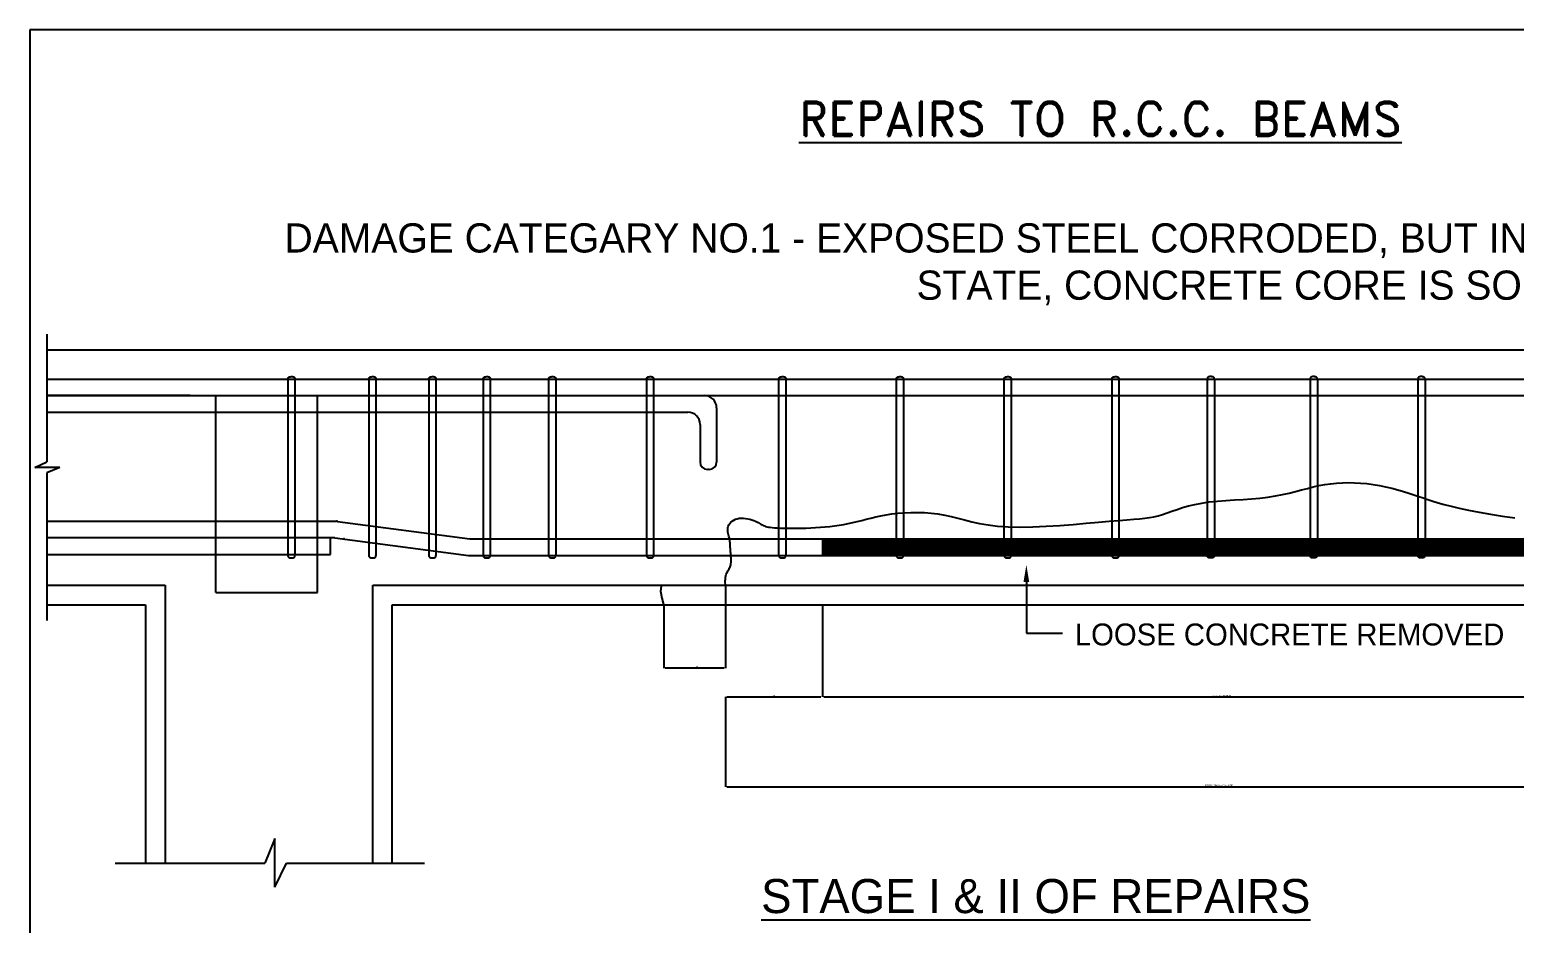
# Model space of a CAD drawing. Header units: millimetres. Extents: x -8855 to 105318, y -17958 to 67465.
# Drawn here: x -7614 to 4590, y 24796 to 32142 of the extents above; entities that cross this region are included whole.
import ezdxf
from ezdxf.lldxf.tags import DXFTag

# ---------------------------------------------------------------- set-up
doc = ezdxf.new("R2010")
doc.units = ezdxf.units.MM
doc.header["$LTSCALE"] = 25
doc.header["$PDMODE"] = 34
doc.layers.add('DIM', color=5, linetype='Continuous')
doc.layers.add('TEXT', color=2, linetype='Continuous')
doc.styles.add('ROMAND', font='romand.shx')
doc.styles.add('ROMANS', font='stylu.ttf')
tags = doc.linetypes.add('HIDDEN2', pattern=[4.7625, 3.175, -1.5875]).pattern_tags.tags
tags[6:7] = [DXFTag(74, 4), DXFTag(75, 0), DXFTag(340, '0'), DXFTag(46, 1.0), DXFTag(50, 0.0), DXFTag(44, 0.0), DXFTag(45, 0.0)]
tags[4:5] = [DXFTag(74, 4), DXFTag(75, 0), DXFTag(340, '0'), DXFTag(46, 1.0), DXFTag(50, 0.0), DXFTag(44, 0.0), DXFTag(45, 0.0)]
doc.dimstyles.get("Standard").update_dxf_attribs({"dimscale": 0, "dimtxt": 9, "dimasz": 12, "dimexe": 1.25, "dimexo": 0.625, "dimgap": 6, "dimtad": 1, "dimdec": 4, "dimdsep": 46, "dimlunit": 6, "dimtxsty": 'Standard', "dimcen": 2.5, "dimadec": 0, "dimazin": 0, "dimtfac": 1, "dimtdec": 4, "dimtmove": 0, "dimatfit": 3, "dimfxl": 0, "dimtolj": 1, "dimtzin": 0, "dimarcsym": 0})

# ---------------------------------------------------------------- blocks, each defined once
blk = doc.blocks.new('*D7')
at = {"color": 0, "lineweight": -2}
for p, q in [((-1894, 26658), (-1894, 25918)), ((6216, 26658), (6216, 25918)), ((-1882, 25919), (6204, 25919))]:
    blk.add_line(p, q, dxfattribs=at)
at = {"color": 0}
for points in [[(-1882, 25921), (-1882, 25917), (-1894, 25919)], [(6204, 25921), (6204, 25917), (6216, 25919)]]:
    blk.add_solid(points, dxfattribs=at)
at = {"layer": 'DEFPOINTS', "color": 0}
for p in [(-1894, 26658), (6216, 26658), (6216, 25919)]:
    blk.add_point(p, dxfattribs=at)
at = {"color": 0, "insert": (2161, 25930), "char_height": 9, "attachment_point": 5, "style": 'ROMANS'}
blk.add_mtext('\\A1;EXTENT OF REMOVAL OF CONCRETE', dxfattribs=at)
blk = doc.blocks.new('*D8')
at = {"color": 0, "lineweight": -2}
for p, q in [((5465, 27575), (5465, 26657)), ((-1086, 26658), (5453, 26658))]:
    blk.add_line(p, q, dxfattribs=at)
at = {"color": 0}
for points in [[(-1086, 26660), (-1086, 26656), (-1098, 26658)], [(5453, 26660), (5453, 26656), (5465, 26658)]]:
    blk.add_solid(points, dxfattribs=at)
at = {"layer": 'DEFPOINTS', "color": 0}
for p in [(5465, 27575), (-1098, 27415), (5465, 26658)]:
    blk.add_point(p, dxfattribs=at)
at = {"color": 0, "insert": (2184, 26669), "char_height": 9, "attachment_point": 5, "style": 'ROMANS'}
blk.add_mtext('\\A1;EXTENT OF CORROSION', dxfattribs=at)
blk = doc.blocks.new('*D9')
at = {"color": 0, "lineweight": -2}
for p, q in [((-1098, 27415), (-1098, 26657)), ((-1882, 26658), (-1110, 26658))]:
    blk.add_line(p, q, dxfattribs=at)
at = {"color": 0}
for points in [[(-1882, 26660), (-1882, 26656), (-1894, 26658)], [(-1110, 26660), (-1110, 26656), (-1098, 26658)]]:
    blk.add_solid(points, dxfattribs=at)
at = {"layer": 'DEFPOINTS', "color": 0}
for p in [(-1894, 27575), (-1098, 27415), (-1098, 26658)]:
    blk.add_point(p, dxfattribs=at)
at = {"color": 0, "insert": (-1496, 26669), "char_height": 9, "attachment_point": 5, "style": 'ROMANS'}
blk.add_mtext('\\A1;150', dxfattribs=at)
blk = doc.blocks.new('*D10')
at = {"color": 0, "lineweight": -2}
for p, q in [((-1894, 27575), (-1894, 26894)), ((-2402, 27415), (-2402, 26894)), ((-2390, 26896), (-1906, 26896))]:
    blk.add_line(p, q, dxfattribs=at)
at = {"color": 0}
for points in [[(-2390, 26898), (-2390, 26894), (-2402, 26896)], [(-1906, 26898), (-1906, 26894), (-1894, 26896)]]:
    blk.add_solid(points, dxfattribs=at)
at = {"layer": 'DEFPOINTS', "color": 0}
for p in [(-1894, 27575), (-2402, 27415), (-1894, 26896)]:
    blk.add_point(p, dxfattribs=at)
at = {"color": 0, "insert": (-2129, 26906), "char_height": 9, "attachment_point": 5, "style": 'ROMANS'}
blk.add_mtext('\\A1;100', dxfattribs=at)

msp = doc.modelspace()

# ---------------------------------------------------------------- hatches: boundary and pattern name
h = msp.add_hatch()
h.set_pattern_fill('ANSI37', color=256, scale=20, style=0)
h.set_pattern_definition([(45, (0, 0), (-1.76776695, 1.76776695), []), (135, (0, 0), (-1.76776695, -1.76776695), [])])
h.paths.add_polyline_path([(5464.95317, 27955.73362), (4743.3501, 27955.73362), (4743.3501, 27819.61296), (5464.95317, 27819.61296)])
h.paths.add_polyline_path([(4743.3501, 27955.73362), (4683.3501, 27955.73362), (4683.3501, 27819.61296), (4743.3501, 27819.61296)])
h.paths.add_polyline_path([(4683.3501, 27955.73362), (3857.50072, 27955.73362), (3857.50072, 27819.61296), (4683.3501, 27819.61296)])
h.paths.add_polyline_path([(3857.50072, 27955.73362), (3797.50072, 27955.73362), (3797.50072, 27819.61296), (3857.50072, 27819.61296)])
h.paths.add_polyline_path([(3797.50072, 27955.73362), (2971.65134, 27955.73362), (2971.65134, 27819.61296), (3797.50072, 27819.61296)])
h.paths.add_polyline_path([(2971.65134, 27955.73362), (2911.65134, 27955.73362), (2911.65134, 27819.61296), (2971.65134, 27819.61296)])
h.paths.add_polyline_path([(2911.65134, 27955.73362), (2126.06798, 27955.73362), (2126.06798, 27819.61296), (2911.65134, 27819.61296)])
h.paths.add_polyline_path([(2126.06798, 27955.73362), (2066.06798, 27955.73362), (2066.06798, 27819.61296), (2126.06798, 27819.61296)])
h.paths.add_polyline_path([(2066.06798, 27955.73362), (1340.48462, 27955.73362), (1340.48462, 27819.61296), (2066.06798, 27819.61296)])
h.paths.add_polyline_path([(1340.48462, 27955.73362), (1280.48462, 27955.73362), (1280.48462, 27819.61296), (1340.48462, 27819.61296)])
h.paths.add_polyline_path([(1280.48462, 27955.73362), (454.63524, 27955.73362), (454.63524, 27819.61296), (1280.48462, 27819.61296)])
h.paths.add_polyline_path([(454.63524, 27955.73362), (394.63524, 27955.73362), (394.63524, 27819.61296), (454.63524, 27819.61296)])
h.paths.add_polyline_path([(394.63524, 27955.73362), (-431.21414, 27955.73362), (-431.21414, 27819.61296), (394.63524, 27819.61296)])
h.paths.add_polyline_path([(-431.21414, 27955.73362), (-491.21414, 27955.73362), (-491.21414, 27819.61296), (-431.21414, 27819.61296)])
h.paths.add_polyline_path([(-491.21414, 27955.73362), (-1097.81338, 27955.73362), (-1097.81338, 27819.61296), (-491.21414, 27819.61296)])

# ---------------------------------------------------------------- linework, layer by layer
for p, q in [((-7613.86186, 32141.71581), (-7613.86186, 3906.40728)), ((11865.99782, 32141.71581), (-7613.86186, 32141.71581)), ((-7473.45819, 29509.73284), (11589.36254, 29509.73284)), ((-5083.8359, 28100.15454), (-3996.92795, 27956.25266)), ((-5142.42001, 27828.43228), (-5142.42001, 27965.73048)), ((-5105.62219, 27965.73048), (-4005.89969, 27820.13201)), ((578.80734, 27602.97307), (578.80734, 27182.0512)), ((-7473.45819, 27575.36163), (-6501.06283, 27575.36163)), ((-6501.06283, 27575.36163), (-6501.06283, 25289.46679)), ((-4794.23933, 25289.46679), (-4794.23933, 27575.36163)), ((-4794.23933, 27575.36163), (-1893.82758, 27575.36163)), ((-7473.45819, 27415.36163), (-6661.06283, 27415.36163)), ((-6661.06283, 27415.36163), (-6661.06283, 25289.46679)), ((-4634.23933, 25289.46679), (-4634.23933, 27415.36163)), ((-4634.23933, 27415.36163), (-1856.28221, 27415.36163)), ((578.80734, 27182.0512), (875.6543, 27182.0512))]:
    msp.add_line(p, q)
at = {"linetype": 'HIDDEN2'}
for p, q in [((-7473.45819, 29269.97499), (11589.36254, 29269.97499)), ((-5493.23695, 29269.97499), (-5493.23695, 27819.61296)), ((-5433.23695, 29269.97499), (-5433.23695, 27819.61296)), ((-4827.27277, 29269.97499), (-4827.27277, 27819.61296)), ((-4767.27277, 29269.97499), (-4767.27277, 27819.61296)), ((-4334.07098, 29269.97499), (-4334.07098, 27819.61296)), ((-4274.07098, 29269.97499), (-4274.07098, 27819.61296)), ((-3887.33417, 29269.97499), (-3887.33417, 27819.61296)), ((-3827.33417, 29269.97499), (-3827.33417, 27819.61296)), ((-3348.90023, 29269.97499), (-3348.90023, 27819.61296)), ((-3288.90023, 29269.97499), (-3288.90023, 27819.61296)), ((-2544.77392, 29269.97499), (-2544.77392, 27819.61296)), ((-2484.77392, 29269.97499), (-2484.77392, 27819.61296)), ((-1457.59528, 29269.97499), (-1457.59528, 27819.61296)), ((-1397.59528, 29269.97499), (-1397.59528, 27819.61296)), ((-491.21414, 29269.97499), (-491.21414, 27819.61296)), ((-431.21414, 29269.97499), (-431.21414, 27819.61296)), ((394.63524, 29269.97499), (394.63524, 27819.61296)), ((454.63524, 29269.97499), (454.63524, 27819.61296)), ((1280.48462, 29269.97499), (1280.48462, 27819.61296)), ((1340.48462, 29269.97499), (1340.48462, 27819.61296)), ((2066.06798, 29269.97499), (2066.06798, 27819.61296)), ((2126.06798, 29269.97499), (2126.06798, 27819.61296)), ((2911.65134, 29269.97499), (2911.65134, 27819.61296)), ((2971.65134, 29269.97499), (2971.65134, 27819.61296)), ((3797.50072, 29269.97499), (3797.50072, 27819.61296)), ((3857.50072, 29269.97499), (3857.50072, 27819.61296)), ((-7473.45819, 29133.85434), (11589.36254, 29133.85434)), ((-7473.45819, 28997.73368), (-2203.43347, 28997.73368)), ((-1967.31281, 29033.85434), (-1967.31281, 28587.04668)), ((-2103.43347, 28897.73368), (-2103.43347, 28587.04668)), ((-2027.31281, 28527.04668), (-2043.43347, 28527.04668)), ((-7473.45819, 28100.67358), (-5091.71092, 28100.67358)), ((-5105.62219, 27965.73048), (-7473.45819, 27965.73048)), ((-3989.05293, 27955.73362), (8241.18888, 27955.73362)), ((-7473.45819, 27828.43228), (-5142.42001, 27828.43228)), ((-3998.02467, 27819.61296), (8250.16063, 27819.61296)), ((-1893.82758, 27575.36163), (6216.21955, 27575.36163)), ((-1856.28221, 27415.36163), (6214.28251, 27415.36163))]:
    msp.add_line(p, q, dxfattribs=at)
at = {"color": 8}
for p, q in [((-6294.24899, 29133.85434), (-7473.45819, 29133.85434)), ((-6084.85602, 27515.5609), (-6084.85602, 29133.85434)), ((-5247.28416, 29133.85434), (8660.72941, 29133.85434)), ((-5247.28416, 27515.5609), (-5247.28416, 29133.85434)), ((-6084.85602, 27515.5609), (-5247.28416, 27515.5609))]:
    msp.add_line(p, q, dxfattribs=at)
for points in [[(-5493.23695, 29269.97499), (-5491.99193, 29273.49793), (-5490.83201, 29276.39073), (-5489.73979, 29278.73205), (-5488.69784, 29280.60053), (-5487.68876, 29282.0748), (-5486.69512, 29283.23351), (-5485.6995, 29284.1553), (-5484.6845, 29284.91882), (-5483.63739, 29285.59049), (-5482.5642, 29286.18788), (-5481.47568, 29286.71636), (-5480.38257, 29287.18129), (-5479.29558, 29287.58802), (-5478.22546, 29287.94191), (-5477.18294, 29288.24833), (-5476.17876, 29288.51264), (-5475.21777, 29288.74006), (-5474.28132, 29288.93532), (-5473.34486, 29289.10301), (-5472.38387, 29289.24773), (-5471.3738, 29289.37407), (-5470.29013, 29289.48663), (-5469.10832, 29289.59), (-5467.80382, 29289.68878), (-5466.35978, 29289.78551), (-5464.78999, 29289.87458), (-5463.11593, 29289.94835), (-5461.35906, 29289.99914), (-5459.54085, 29290.0193), (-5457.68277, 29290.00117), (-5455.80629, 29289.9371), (-5453.93288, 29289.81943), (-5452.08145, 29289.63986), (-5450.26069, 29289.38755), (-5448.47673, 29289.05101), (-5446.73572, 29288.61875), (-5445.04378, 29288.07929), (-5443.40705, 29287.42115), (-5441.83166, 29286.63283), (-5440.32375, 29285.70285), (-5438.89299, 29284.61619), (-5437.5632, 29283.34369), (-5436.36174, 29281.85266), (-5435.31597, 29280.11038), (-5434.45324, 29278.08418), (-5433.80093, 29275.74134), (-5433.38638, 29273.04918), (-5433.23695, 29269.97499)], [(-4827.27277, 29269.97499), (-4826.02775, 29273.49793), (-4824.86784, 29276.39073), (-4823.77561, 29278.73205), (-4822.73367, 29280.60053), (-4821.72458, 29282.0748), (-4820.73094, 29283.23351), (-4819.73533, 29284.1553), (-4818.72032, 29284.91882), (-4817.67321, 29285.59049), (-4816.60003, 29286.18788), (-4815.51151, 29286.71636), (-4814.41839, 29287.18129), (-4813.3314, 29287.58802), (-4812.26128, 29287.94191), (-4811.21877, 29288.24833), (-4810.21459, 29288.51264), (-4809.2536, 29288.74006), (-4808.31714, 29288.93532), (-4807.38069, 29289.10301), (-4806.41969, 29289.24773), (-4805.40963, 29289.37407), (-4804.32596, 29289.48663), (-4803.14414, 29289.59), (-4801.83965, 29289.68878), (-4800.3956, 29289.78551), (-4798.82582, 29289.87458), (-4797.15175, 29289.94835), (-4795.39488, 29289.99914), (-4793.57667, 29290.0193), (-4791.71859, 29290.00117), (-4789.84211, 29289.9371), (-4787.9687, 29289.81943), (-4786.11727, 29289.63986), (-4784.29651, 29289.38755), (-4782.51256, 29289.05101), (-4780.77154, 29288.61875), (-4779.0796, 29288.07929), (-4777.44287, 29287.42115), (-4775.86749, 29286.63283), (-4774.35958, 29285.70285), (-4772.92881, 29284.61619), (-4771.59902, 29283.34369), (-4770.39756, 29281.85266), (-4769.35179, 29280.11038), (-4768.48907, 29278.08418), (-4767.83675, 29275.74134), (-4767.4222, 29273.04918), (-4767.27277, 29269.97499)], [(-4334.07098, 29269.97499), (-4332.82595, 29273.49793), (-4331.66604, 29276.39073), (-4330.57382, 29278.73205), (-4329.53187, 29280.60053), (-4328.52278, 29282.0748), (-4327.52914, 29283.23351), (-4326.53353, 29284.1553), (-4325.51852, 29284.91882), (-4324.47141, 29285.59049), (-4323.39823, 29286.18788), (-4322.30971, 29286.71636), (-4321.21659, 29287.18129), (-4320.1296, 29287.58802), (-4319.05948, 29287.94191), (-4318.01697, 29288.24833), (-4317.01279, 29288.51264), (-4316.0518, 29288.74006), (-4315.11534, 29288.93532), (-4314.17889, 29289.10301), (-4313.21789, 29289.24773), (-4312.20783, 29289.37407), (-4311.12416, 29289.48663), (-4309.94234, 29289.59), (-4308.63785, 29289.68878), (-4307.1938, 29289.78551), (-4305.62402, 29289.87458), (-4303.94995, 29289.94835), (-4302.19308, 29289.99914), (-4300.37487, 29290.0193), (-4298.51679, 29290.00117), (-4296.64031, 29289.9371), (-4294.7669, 29289.81943), (-4292.91547, 29289.63986), (-4291.09471, 29289.38755), (-4289.31076, 29289.05101), (-4287.56974, 29288.61875), (-4285.8778, 29288.07929), (-4284.24107, 29287.42115), (-4282.66569, 29286.63283), (-4281.15778, 29285.70285), (-4279.72701, 29284.61619), (-4278.39722, 29283.34369), (-4277.19576, 29281.85266), (-4276.14999, 29280.11038), (-4275.28727, 29278.08418), (-4274.63495, 29275.74134), (-4274.2204, 29273.04918), (-4274.07098, 29269.97499)], [(-3887.33417, 29269.97499), (-3886.08915, 29273.49793), (-3884.92923, 29276.39073), (-3883.83701, 29278.73205), (-3882.79506, 29280.60053), (-3881.78598, 29282.0748), (-3880.79233, 29283.23351), (-3879.79672, 29284.1553), (-3878.78172, 29284.91882), (-3877.7346, 29285.59049), (-3876.66142, 29286.18788), (-3875.5729, 29286.71636), (-3874.47978, 29287.18129), (-3873.3928, 29287.58802), (-3872.32268, 29287.94191), (-3871.28016, 29288.24833), (-3870.27598, 29288.51264), (-3869.31499, 29288.74006), (-3868.37854, 29288.93532), (-3867.44208, 29289.10301), (-3866.48109, 29289.24773), (-3865.47102, 29289.37407), (-3864.38735, 29289.48663), (-3863.20554, 29289.59), (-3861.90104, 29289.68878), (-3860.457, 29289.78551), (-3858.88721, 29289.87458), (-3857.21315, 29289.94835), (-3855.45628, 29289.99914), (-3853.63807, 29290.0193), (-3851.77999, 29290.00117), (-3849.90351, 29289.9371), (-3848.03009, 29289.81943), (-3846.17866, 29289.63986), (-3844.35791, 29289.38755), (-3842.57395, 29289.05101), (-3840.83294, 29288.61875), (-3839.141, 29288.07929), (-3837.50427, 29287.42115), (-3835.92888, 29286.63283), (-3834.42097, 29285.70285), (-3832.99021, 29284.61619), (-3831.66042, 29283.34369), (-3830.45896, 29281.85266), (-3829.41318, 29280.11038), (-3828.55046, 29278.08418), (-3827.89814, 29275.74134), (-3827.48359, 29273.04918), (-3827.33417, 29269.97499)], [(-3348.90023, 29269.97499), (-3347.65521, 29273.49793), (-3346.49529, 29276.39073), (-3345.40307, 29278.73205), (-3344.36112, 29280.60053), (-3343.35204, 29282.0748), (-3342.35839, 29283.23351), (-3341.36278, 29284.1553), (-3340.34778, 29284.91882), (-3339.30066, 29285.59049), (-3338.22748, 29286.18788), (-3337.13896, 29286.71636), (-3336.04584, 29287.18129), (-3334.95886, 29287.58802), (-3333.88874, 29287.94191), (-3332.84622, 29288.24833), (-3331.84204, 29288.51264), (-3330.88105, 29288.74006), (-3329.9446, 29288.93532), (-3329.00814, 29289.10301), (-3328.04715, 29289.24773), (-3327.03708, 29289.37407), (-3325.95341, 29289.48663), (-3324.7716, 29289.59), (-3323.4671, 29289.68878), (-3322.02306, 29289.78551), (-3320.45327, 29289.87458), (-3318.77921, 29289.94835), (-3317.02234, 29289.99914), (-3315.20413, 29290.0193), (-3313.34605, 29290.00117), (-3311.46957, 29289.9371), (-3309.59615, 29289.81943), (-3307.74472, 29289.63986), (-3305.92396, 29289.38755), (-3304.14001, 29289.05101), (-3302.399, 29288.61875), (-3300.70706, 29288.07929), (-3299.07033, 29287.42115), (-3297.49494, 29286.63283), (-3295.98703, 29285.70285), (-3294.55627, 29284.61619), (-3293.22648, 29283.34369), (-3292.02502, 29281.85266), (-3290.97924, 29280.11038), (-3290.11652, 29278.08418), (-3289.4642, 29275.74134), (-3289.04965, 29273.04918), (-3288.90023, 29269.97499)], [(-2544.77392, 29269.97499), (-2543.5289, 29273.49793), (-2542.36899, 29276.39073), (-2541.27677, 29278.73205), (-2540.23482, 29280.60053), (-2539.22573, 29282.0748), (-2538.23209, 29283.23351), (-2537.23648, 29284.1553), (-2536.22147, 29284.91882), (-2535.17436, 29285.59049), (-2534.10118, 29286.18788), (-2533.01266, 29286.71636), (-2531.91954, 29287.18129), (-2530.83255, 29287.58802), (-2529.76243, 29287.94191), (-2528.71992, 29288.24833), (-2527.71574, 29288.51264), (-2526.75475, 29288.74006), (-2525.81829, 29288.93532), (-2524.88184, 29289.10301), (-2523.92084, 29289.24773), (-2522.91078, 29289.37407), (-2521.82711, 29289.48663), (-2520.64529, 29289.59), (-2519.3408, 29289.68878), (-2517.89675, 29289.78551), (-2516.32697, 29289.87458), (-2514.6529, 29289.94835), (-2512.89603, 29289.99914), (-2511.07782, 29290.0193), (-2509.21974, 29290.00117), (-2507.34326, 29289.9371), (-2505.46985, 29289.81943), (-2503.61842, 29289.63986), (-2501.79766, 29289.38755), (-2500.01371, 29289.05101), (-2498.27269, 29288.61875), (-2496.58075, 29288.07929), (-2494.94402, 29287.42115), (-2493.36864, 29286.63283), (-2491.86073, 29285.70285), (-2490.42996, 29284.61619), (-2489.10017, 29283.34369), (-2487.89871, 29281.85266), (-2486.85294, 29280.11038), (-2485.99022, 29278.08418), (-2485.3379, 29275.74134), (-2484.92335, 29273.04918), (-2484.77392, 29269.97499)], [(-1457.59528, 29269.97499), (-1456.35026, 29273.49793), (-1455.19034, 29276.39073), (-1454.09812, 29278.73205), (-1453.05617, 29280.60053), (-1452.04709, 29282.0748), (-1451.05344, 29283.23351), (-1450.05783, 29284.1553), (-1449.04283, 29284.91882), (-1447.99571, 29285.59049), (-1446.92253, 29286.18788), (-1445.83401, 29286.71636), (-1444.74089, 29287.18129), (-1443.65391, 29287.58802), (-1442.58379, 29287.94191), (-1441.54127, 29288.24833), (-1440.53709, 29288.51264), (-1439.5761, 29288.74006), (-1438.63965, 29288.93532), (-1437.70319, 29289.10301), (-1436.7422, 29289.24773), (-1435.73213, 29289.37407), (-1434.64846, 29289.48663), (-1433.46664, 29289.59), (-1432.16215, 29289.68878), (-1430.71811, 29289.78551), (-1429.14832, 29289.87458), (-1427.47426, 29289.94835), (-1425.71739, 29289.99914), (-1423.89918, 29290.0193), (-1422.0411, 29290.00117), (-1420.16462, 29289.9371), (-1418.2912, 29289.81943), (-1416.43977, 29289.63986), (-1414.61901, 29289.38755), (-1412.83506, 29289.05101), (-1411.09405, 29288.61875), (-1409.40211, 29288.07929), (-1407.76538, 29287.42115), (-1406.18999, 29286.63283), (-1404.68208, 29285.70285), (-1403.25132, 29284.61619), (-1401.92153, 29283.34369), (-1400.72007, 29281.85266), (-1399.67429, 29280.11038), (-1398.81157, 29278.08418), (-1398.15925, 29275.74134), (-1397.7447, 29273.04918), (-1397.59528, 29269.97499)], [(-491.21414, 29269.97499), (-489.96912, 29273.49793), (-488.8092, 29276.39073), (-487.71698, 29278.73205), (-486.67503, 29280.60053), (-485.66595, 29282.0748), (-484.6723, 29283.23351), (-483.67669, 29284.1553), (-482.66169, 29284.91882), (-481.61457, 29285.59049), (-480.54139, 29286.18788), (-479.45287, 29286.71636), (-478.35975, 29287.18129), (-477.27277, 29287.58802), (-476.20265, 29287.94191), (-475.16013, 29288.24833), (-474.15595, 29288.51264), (-473.19496, 29288.74006), (-472.25851, 29288.93532), (-471.32205, 29289.10301), (-470.36106, 29289.24773), (-469.35099, 29289.37407), (-468.26732, 29289.48663), (-467.0855, 29289.59), (-465.78101, 29289.68878), (-464.33697, 29289.78551), (-462.76718, 29289.87458), (-461.09312, 29289.94835), (-459.33625, 29289.99914), (-457.51804, 29290.0193), (-455.65996, 29290.00117), (-453.78348, 29289.9371), (-451.91006, 29289.81943), (-450.05863, 29289.63986), (-448.23787, 29289.38755), (-446.45392, 29289.05101), (-444.71291, 29288.61875), (-443.02097, 29288.07929), (-441.38424, 29287.42115), (-439.80885, 29286.63283), (-438.30094, 29285.70285), (-436.87018, 29284.61619), (-435.54039, 29283.34369), (-434.33893, 29281.85266), (-433.29315, 29280.11038), (-432.43043, 29278.08418), (-431.77811, 29275.74134), (-431.36356, 29273.04918), (-431.21414, 29269.97499)], [(394.63524, 29269.97499), (395.88026, 29273.49793), (397.04018, 29276.39073), (398.1324, 29278.73205), (399.17435, 29280.60053), (400.18343, 29282.0748), (401.17707, 29283.23351), (402.17269, 29284.1553), (403.18769, 29284.91882), (404.2348, 29285.59049), (405.30799, 29286.18788), (406.39651, 29286.71636), (407.48962, 29287.18129), (408.57661, 29287.58802), (409.64673, 29287.94191), (410.68925, 29288.24833), (411.69343, 29288.51264), (412.65442, 29288.74006), (413.59087, 29288.93532), (414.52733, 29289.10301), (415.48832, 29289.24773), (416.49839, 29289.37407), (417.58206, 29289.48663), (418.76387, 29289.59), (420.06837, 29289.68878), (421.51241, 29289.78551), (423.0822, 29289.87458), (424.75626, 29289.94835), (426.51313, 29289.99914), (428.33134, 29290.0193), (430.18942, 29290.00117), (432.0659, 29289.9371), (433.93931, 29289.81943), (435.79074, 29289.63986), (437.6115, 29289.38755), (439.39546, 29289.05101), (441.13647, 29288.61875), (442.82841, 29288.07929), (444.46514, 29287.42115), (446.04053, 29286.63283), (447.54844, 29285.70285), (448.9792, 29284.61619), (450.30899, 29283.34369), (451.51045, 29281.85266), (452.55622, 29280.11038), (453.41895, 29278.08418), (454.07126, 29275.74134), (454.48581, 29273.04918), (454.63524, 29269.97499)], [(1280.48462, 29269.97499), (1281.72964, 29273.49793), (1282.88955, 29276.39073), (1283.98178, 29278.73205), (1285.02372, 29280.60053), (1286.03281, 29282.0748), (1287.02645, 29283.23351), (1288.02207, 29284.1553), (1289.03707, 29284.91882), (1290.08418, 29285.59049), (1291.15737, 29286.18788), (1292.24588, 29286.71636), (1293.339, 29287.18129), (1294.42599, 29287.58802), (1295.49611, 29287.94191), (1296.53862, 29288.24833), (1297.54281, 29288.51264), (1298.5038, 29288.74006), (1299.44025, 29288.93532), (1300.37671, 29289.10301), (1301.3377, 29289.24773), (1302.34776, 29289.37407), (1303.43144, 29289.48663), (1304.61325, 29289.59), (1305.91775, 29289.68878), (1307.36179, 29289.78551), (1308.93158, 29289.87458), (1310.60564, 29289.94835), (1312.36251, 29289.99914), (1314.18072, 29290.0193), (1316.0388, 29290.00117), (1317.91528, 29289.9371), (1319.78869, 29289.81943), (1321.64012, 29289.63986), (1323.46088, 29289.38755), (1325.24484, 29289.05101), (1326.98585, 29288.61875), (1328.67779, 29288.07929), (1330.31452, 29287.42115), (1331.88991, 29286.63283), (1333.39782, 29285.70285), (1334.82858, 29284.61619), (1336.15837, 29283.34369), (1337.35983, 29281.85266), (1338.4056, 29280.11038), (1339.26833, 29278.08418), (1339.92064, 29275.74134), (1340.33519, 29273.04918), (1340.48462, 29269.97499)], [(2126.06798, 29269.97499), (2124.82296, 29273.49793), (2123.66304, 29276.39073), (2122.57082, 29278.73205), (2121.52887, 29280.60053), (2120.51979, 29282.0748), (2119.52614, 29283.23351), (2118.53053, 29284.1553), (2117.51553, 29284.91882), (2116.46841, 29285.59049), (2115.39523, 29286.18788), (2114.30671, 29286.71636), (2113.21359, 29287.18129), (2112.12661, 29287.58802), (2111.05649, 29287.94191), (2110.01397, 29288.24833), (2109.00979, 29288.51264), (2108.0488, 29288.74006), (2107.11235, 29288.93532), (2106.17589, 29289.10301), (2105.2149, 29289.24773), (2104.20483, 29289.37407), (2103.12116, 29289.48663), (2101.93934, 29289.59), (2100.63485, 29289.68878), (2099.19081, 29289.78551), (2097.62102, 29289.87458), (2095.94696, 29289.94835), (2094.19009, 29289.99914), (2092.37188, 29290.0193), (2090.5138, 29290.00117), (2088.63732, 29289.9371), (2086.7639, 29289.81943), (2084.91247, 29289.63986), (2083.09171, 29289.38755), (2081.30776, 29289.05101), (2079.56675, 29288.61875), (2077.87481, 29288.07929), (2076.23808, 29287.42115), (2074.66269, 29286.63283), (2073.15478, 29285.70285), (2071.72402, 29284.61619), (2070.39423, 29283.34369), (2069.19277, 29281.85266), (2068.14699, 29280.11038), (2067.28427, 29278.08418), (2066.63195, 29275.74134), (2066.2174, 29273.04918), (2066.06798, 29269.97499)], [(2971.65134, 29269.97499), (2970.40632, 29273.49793), (2969.2464, 29276.39073), (2968.15418, 29278.73205), (2967.11223, 29280.60053), (2966.10315, 29282.0748), (2965.1095, 29283.23351), (2964.11389, 29284.1553), (2963.09889, 29284.91882), (2962.05177, 29285.59049), (2960.97859, 29286.18788), (2959.89007, 29286.71636), (2958.79695, 29287.18129), (2957.70997, 29287.58802), (2956.63985, 29287.94191), (2955.59733, 29288.24833), (2954.59315, 29288.51264), (2953.63216, 29288.74006), (2952.69571, 29288.93532), (2951.75925, 29289.10301), (2950.79826, 29289.24773), (2949.78819, 29289.37407), (2948.70452, 29289.48663), (2947.5227, 29289.59), (2946.21821, 29289.68878), (2944.77417, 29289.78551), (2943.20438, 29289.87458), (2941.53032, 29289.94835), (2939.77345, 29289.99914), (2937.95524, 29290.0193), (2936.09716, 29290.00117), (2934.22068, 29289.9371), (2932.34726, 29289.81943), (2930.49583, 29289.63986), (2928.67507, 29289.38755), (2926.89112, 29289.05101), (2925.15011, 29288.61875), (2923.45817, 29288.07929), (2921.82144, 29287.42115), (2920.24605, 29286.63283), (2918.73814, 29285.70285), (2917.30738, 29284.61619), (2915.97759, 29283.34369), (2914.77613, 29281.85266), (2913.73035, 29280.11038), (2912.86763, 29278.08418), (2912.21531, 29275.74134), (2911.80076, 29273.04918), (2911.65134, 29269.97499)], [(3857.50072, 29269.97499), (3856.2557, 29273.49793), (3855.09578, 29276.39073), (3854.00356, 29278.73205), (3852.96161, 29280.60053), (3851.95252, 29282.0748), (3850.95888, 29283.23351), (3849.96327, 29284.1553), (3848.94827, 29284.91882), (3847.90115, 29285.59049), (3846.82797, 29286.18788), (3845.73945, 29286.71636), (3844.64633, 29287.18129), (3843.55935, 29287.58802), (3842.48923, 29287.94191), (3841.44671, 29288.24833), (3840.44253, 29288.51264), (3839.48154, 29288.74006), (3838.54508, 29288.93532), (3837.60863, 29289.10301), (3836.64764, 29289.24773), (3835.63757, 29289.37407), (3834.5539, 29289.48663), (3833.37208, 29289.59), (3832.06759, 29289.68878), (3830.62355, 29289.78551), (3829.05376, 29289.87458), (3827.3797, 29289.94835), (3825.62282, 29289.99914), (3823.80461, 29290.0193), (3821.94654, 29290.00117), (3820.07006, 29289.9371), (3818.19664, 29289.81943), (3816.34521, 29289.63986), (3814.52445, 29289.38755), (3812.7405, 29289.05101), (3810.99949, 29288.61875), (3809.30755, 29288.07929), (3807.67082, 29287.42115), (3806.09543, 29286.63283), (3804.58752, 29285.70285), (3803.15676, 29284.61619), (3801.82697, 29283.34369), (3800.6255, 29281.85266), (3799.57973, 29280.11038), (3798.71701, 29278.08418), (3798.06469, 29275.74134), (3797.65014, 29273.04918), (3797.50072, 29269.97499)], [(-1893.82758, 27575.36163), (-1894.93646, 27582.42599), (-1896.0011, 27596.69131), (-1896.06029, 27611.27237), (-1895.17662, 27625.80631), (-1893.41266, 27639.93029), (-1890.83102, 27653.28148), (-1887.49427, 27665.49703), (-1883.48824, 27676.3226), (-1878.99168, 27685.93786), (-1874.20657, 27694.63098), (-1869.3349, 27702.69013), (-1864.57865, 27710.40347), (-1860.1398, 27718.05918), (-1856.22034, 27725.94543), (-1853.02225, 27734.35038), (-1850.69461, 27743.50217), (-1849.17491, 27753.38879), (-1848.34773, 27763.9382), (-1848.09764, 27775.07835), (-1848.30924, 27786.73721), (-1848.86709, 27798.84273), (-1849.65579, 27811.32287), (-1850.55991, 27824.10558), (-1851.48087, 27837.09722), (-1852.3874, 27850.11767), (-1853.26508, 27862.96522), (-1854.09948, 27875.43815), (-1854.87617, 27887.33474), (-1855.58072, 27898.45328), (-1856.19871, 27908.59204), (-1856.71571, 27917.5493), (-1857.13411, 27925.21461), (-1857.52366, 27931.84251), (-1857.97091, 27937.77881), (-1858.56244, 27943.3693), (-1859.38481, 27948.95979), (-1860.52457, 27954.89608), (-1862.06831, 27961.52398), (-1864.10258, 27969.18929), (-1866.64181, 27978.14175), (-1869.41187, 27988.24689), (-1872.06652, 27999.27417), (-1874.25948, 28010.99306), (-1875.64451, 28023.17302), (-1875.87534, 28035.58352), (-1874.60571, 28047.99401), (-1871.48936, 28060.17398), (-1866.2642, 28071.90008), (-1859.00476, 28082.9778), (-1849.86975, 28093.21982), (-1839.01787, 28102.43885), (-1826.60781, 28110.44757), (-1812.79829, 28117.05867), (-1797.748, 28122.08483), (-1781.61563, 28125.33876), (-1764.59116, 28126.70517), (-1746.98959, 28126.35697), (-1729.15717, 28124.53911), (-1711.44016, 28121.49653), (-1694.18484, 28117.47416), (-1677.73746, 28112.71697), (-1662.44428, 28107.46988), (-1648.65157, 28101.97785), (-1636.59016, 28096.4546), (-1626.02922, 28090.98898), (-1616.62248, 28085.63863), (-1608.02368, 28080.46117), (-1599.88657, 28075.51426), (-1591.86488, 28070.85551), (-1583.61234, 28066.54257), (-1574.78271, 28062.63307), (-1565.03211, 28059.17023), (-1554.02632, 28056.13965), (-1541.4335, 28053.51251), (-1526.92183, 28051.25999), (-1510.15945, 28049.35327), (-1490.81456, 28047.76354), (-1468.5553, 28046.46198), (-1443.04986, 28045.41977), (-1414.10585, 28044.62011), (-1382.08879, 28044.0942), (-1347.50363, 28043.88528), (-1310.85534, 28044.03657), (-1272.64887, 28044.5913), (-1233.3892, 28045.59269), (-1193.58128, 28047.08396), (-1153.73008, 28049.10835), (-1114.25158, 28051.70908), (-1075.20592, 28054.92937), (-1036.56422, 28058.81245), (-998.29764, 28063.40155), (-960.37732, 28068.73989), (-922.7744, 28074.87069), (-885.46005, 28081.83719), (-848.40538, 28089.6826), (-811.51905, 28098.39493), (-774.45959, 28107.74122), (-736.82302, 28117.43332), (-698.20539, 28127.18306), (-658.20272, 28136.70225), (-616.41104, 28145.70275), (-572.42637, 28153.89636), (-525.84475, 28160.99494), (-476.4209, 28166.72711), (-424.54438, 28170.88875), (-370.76342, 28173.29256), (-315.62628, 28173.75123), (-259.68119, 28172.07744), (-203.4764, 28168.08389), (-147.56016, 28161.58327), (-92.48071, 28152.38827), (-38.44019, 28140.4978), (15.74373, 28126.65574), (71.59949, 28111.79218), (130.65552, 28096.83722), (194.44026, 28082.72096), (264.48214, 28070.3735), (342.30961, 28060.72493), (429.4511, 28054.70535), (526.68372, 28052.95751), (631.77934, 28054.97479), (741.75847, 28059.96322), (853.64166, 28067.12884), (964.44943, 28075.67766), (1071.20232, 28084.81574), (1170.92085, 28093.74908), (1260.62557, 28101.68374), (1338.12333, 28108.04619), (1404.36639, 28113.14477), (1461.09331, 28117.50826), (1510.04268, 28121.66547), (1552.95307, 28126.14518), (1591.56306, 28131.47617), (1627.61123, 28138.18725), (1662.83616, 28146.8072), (1698.77565, 28157.67511), (1736.16442, 28170.37127), (1775.53641, 28184.28626), (1817.42557, 28198.81066), (1862.36582, 28213.33507), (1910.89113, 28227.25006), (1963.53543, 28239.94622), (2020.83266, 28250.81413), (2083.03073, 28259.44117), (2149.23337, 28266.20187), (2218.25828, 28271.66757), (2288.92315, 28276.40958), (2360.04569, 28280.99925), (2430.44359, 28286.00788), (2498.93455, 28292.00682), (2564.33626, 28299.56739), (2625.75882, 28309.08317), (2683.48191, 28320.23675), (2738.07761, 28332.53299), (2790.11802, 28345.47673), (2840.17521, 28358.57283), (2888.82126, 28371.32613), (2936.62826, 28383.24149), (2984.16829, 28393.82374), (3031.92444, 28402.65393), (3080.02384, 28409.61778), (3128.50464, 28414.67721), (3177.40496, 28417.79413), (3226.76295, 28418.93044), (3276.61675, 28418.04806), (3327.00449, 28415.1089), (3377.96432, 28410.07488), (3429.44537, 28402.96503), (3481.04085, 28394.02693), (3532.25493, 28383.5653), (3582.59182, 28371.88483), (3631.55572, 28359.29023), (3678.65081, 28346.08622), (3723.38129, 28332.5775), (3765.25136, 28319.06878), (3804.15295, 28305.78858), (3841.52899, 28292.66074), (3879.21014, 28279.5329), (3919.02706, 28266.25271), (3962.81041, 28252.6678), (4012.39087, 28238.62584), (4069.59909, 28223.97446), (4136.26574, 28208.56132), (4213.56677, 28192.34197), (4300.05925, 28175.70365), (4393.64555, 28159.1415), (4492.22804, 28143.15069), (4593.70908, 28128.22635)], [(-5493.23695, 27819.61296), (-5491.99193, 27816.09003), (-5490.83201, 27813.19722), (-5489.73979, 27810.8559), (-5488.69784, 27808.98743), (-5487.68876, 27807.51316), (-5486.69512, 27806.35445), (-5485.6995, 27805.43266), (-5484.6845, 27804.66914), (-5483.63739, 27803.99747), (-5482.5642, 27803.40008), (-5481.47568, 27802.87159), (-5480.38257, 27802.40667), (-5479.29558, 27801.99994), (-5478.22546, 27801.64604), (-5477.18294, 27801.33962), (-5476.17876, 27801.07532), (-5475.21777, 27800.8479), (-5474.28132, 27800.65264), (-5473.34486, 27800.48494), (-5472.38387, 27800.34022), (-5471.3738, 27800.21388), (-5470.29013, 27800.10132), (-5469.10832, 27799.99795), (-5467.80382, 27799.89918), (-5466.35978, 27799.80245), (-5464.78999, 27799.71337), (-5463.11593, 27799.63961), (-5461.35906, 27799.58882), (-5459.54085, 27799.56866), (-5457.68277, 27799.58679), (-5455.80629, 27799.65086), (-5453.93288, 27799.76853), (-5452.08145, 27799.9481), (-5450.26069, 27800.20041), (-5448.47673, 27800.53695), (-5446.73572, 27800.96921), (-5445.04378, 27801.50866), (-5443.40705, 27802.16681), (-5441.83166, 27802.95513), (-5440.32375, 27803.88511), (-5438.89299, 27804.97176), (-5437.5632, 27806.24426), (-5436.36174, 27807.7353), (-5435.31597, 27809.47757), (-5434.45324, 27811.50378), (-5433.80093, 27813.84661), (-5433.38638, 27816.53878), (-5433.23695, 27819.61296)], [(-4827.27277, 27819.61296), (-4826.02775, 27816.09003), (-4824.86784, 27813.19722), (-4823.77561, 27810.8559), (-4822.73367, 27808.98743), (-4821.72458, 27807.51316), (-4820.73094, 27806.35445), (-4819.73533, 27805.43266), (-4818.72032, 27804.66914), (-4817.67321, 27803.99747), (-4816.60003, 27803.40008), (-4815.51151, 27802.87159), (-4814.41839, 27802.40667), (-4813.3314, 27801.99994), (-4812.26128, 27801.64604), (-4811.21877, 27801.33962), (-4810.21459, 27801.07532), (-4809.2536, 27800.8479), (-4808.31714, 27800.65264), (-4807.38069, 27800.48494), (-4806.41969, 27800.34022), (-4805.40963, 27800.21388), (-4804.32596, 27800.10132), (-4803.14414, 27799.99795), (-4801.83965, 27799.89918), (-4800.3956, 27799.80245), (-4798.82582, 27799.71337), (-4797.15175, 27799.63961), (-4795.39488, 27799.58882), (-4793.57667, 27799.56866), (-4791.71859, 27799.58679), (-4789.84211, 27799.65086), (-4787.9687, 27799.76853), (-4786.11727, 27799.9481), (-4784.29651, 27800.20041), (-4782.51256, 27800.53695), (-4780.77154, 27800.96921), (-4779.0796, 27801.50866), (-4777.44287, 27802.16681), (-4775.86749, 27802.95513), (-4774.35958, 27803.88511), (-4772.92881, 27804.97176), (-4771.59902, 27806.24426), (-4770.39756, 27807.7353), (-4769.35179, 27809.47757), (-4768.48907, 27811.50378), (-4767.83675, 27813.84661), (-4767.4222, 27816.53878), (-4767.27277, 27819.61296)], [(-4334.07098, 27819.61296), (-4332.82595, 27816.09003), (-4331.66604, 27813.19722), (-4330.57382, 27810.8559), (-4329.53187, 27808.98743), (-4328.52278, 27807.51316), (-4327.52914, 27806.35445), (-4326.53353, 27805.43266), (-4325.51852, 27804.66914), (-4324.47141, 27803.99747), (-4323.39823, 27803.40008), (-4322.30971, 27802.87159), (-4321.21659, 27802.40667), (-4320.1296, 27801.99994), (-4319.05948, 27801.64604), (-4318.01697, 27801.33962), (-4317.01279, 27801.07532), (-4316.0518, 27800.8479), (-4315.11534, 27800.65264), (-4314.17889, 27800.48494), (-4313.21789, 27800.34022), (-4312.20783, 27800.21388), (-4311.12416, 27800.10132), (-4309.94234, 27799.99795), (-4308.63785, 27799.89918), (-4307.1938, 27799.80245), (-4305.62402, 27799.71337), (-4303.94995, 27799.63961), (-4302.19308, 27799.58882), (-4300.37487, 27799.56866), (-4298.51679, 27799.58679), (-4296.64031, 27799.65086), (-4294.7669, 27799.76853), (-4292.91547, 27799.9481), (-4291.09471, 27800.20041), (-4289.31076, 27800.53695), (-4287.56974, 27800.96921), (-4285.8778, 27801.50866), (-4284.24107, 27802.16681), (-4282.66569, 27802.95513), (-4281.15778, 27803.88511), (-4279.72701, 27804.97176), (-4278.39722, 27806.24426), (-4277.19576, 27807.7353), (-4276.14999, 27809.47757), (-4275.28727, 27811.50378), (-4274.63495, 27813.84661), (-4274.2204, 27816.53878), (-4274.07098, 27819.61296)], [(-3887.33417, 27819.61296), (-3886.08915, 27816.09003), (-3884.92923, 27813.19722), (-3883.83701, 27810.8559), (-3882.79506, 27808.98743), (-3881.78598, 27807.51316), (-3880.79233, 27806.35445), (-3879.79672, 27805.43266), (-3878.78172, 27804.66914), (-3877.7346, 27803.99747), (-3876.66142, 27803.40008), (-3875.5729, 27802.87159), (-3874.47978, 27802.40667), (-3873.3928, 27801.99994), (-3872.32268, 27801.64604), (-3871.28016, 27801.33962), (-3870.27598, 27801.07532), (-3869.31499, 27800.8479), (-3868.37854, 27800.65264), (-3867.44208, 27800.48494), (-3866.48109, 27800.34022), (-3865.47102, 27800.21388), (-3864.38735, 27800.10132), (-3863.20554, 27799.99795), (-3861.90104, 27799.89918), (-3860.457, 27799.80245), (-3858.88721, 27799.71337), (-3857.21315, 27799.63961), (-3855.45628, 27799.58882), (-3853.63807, 27799.56866), (-3851.77999, 27799.58679), (-3849.90351, 27799.65086), (-3848.03009, 27799.76853), (-3846.17866, 27799.9481), (-3844.35791, 27800.20041), (-3842.57395, 27800.53695), (-3840.83294, 27800.96921), (-3839.141, 27801.50866), (-3837.50427, 27802.16681), (-3835.92888, 27802.95513), (-3834.42097, 27803.88511), (-3832.99021, 27804.97176), (-3831.66042, 27806.24426), (-3830.45896, 27807.7353), (-3829.41318, 27809.47757), (-3828.55046, 27811.50378), (-3827.89814, 27813.84661), (-3827.48359, 27816.53878), (-3827.33417, 27819.61296)], [(-3348.90023, 27819.61296), (-3347.65521, 27816.09003), (-3346.49529, 27813.19722), (-3345.40307, 27810.8559), (-3344.36112, 27808.98743), (-3343.35204, 27807.51316), (-3342.35839, 27806.35445), (-3341.36278, 27805.43266), (-3340.34778, 27804.66914), (-3339.30066, 27803.99747), (-3338.22748, 27803.40008), (-3337.13896, 27802.87159), (-3336.04584, 27802.40667), (-3334.95886, 27801.99994), (-3333.88874, 27801.64604), (-3332.84622, 27801.33962), (-3331.84204, 27801.07532), (-3330.88105, 27800.8479), (-3329.9446, 27800.65264), (-3329.00814, 27800.48494), (-3328.04715, 27800.34022), (-3327.03708, 27800.21388), (-3325.95341, 27800.10132), (-3324.7716, 27799.99795), (-3323.4671, 27799.89918), (-3322.02306, 27799.80245), (-3320.45327, 27799.71337), (-3318.77921, 27799.63961), (-3317.02234, 27799.58882), (-3315.20413, 27799.56866), (-3313.34605, 27799.58679), (-3311.46957, 27799.65086), (-3309.59615, 27799.76853), (-3307.74472, 27799.9481), (-3305.92396, 27800.20041), (-3304.14001, 27800.53695), (-3302.399, 27800.96921), (-3300.70706, 27801.50866), (-3299.07033, 27802.16681), (-3297.49494, 27802.95513), (-3295.98703, 27803.88511), (-3294.55627, 27804.97176), (-3293.22648, 27806.24426), (-3292.02502, 27807.7353), (-3290.97924, 27809.47757), (-3290.11652, 27811.50378), (-3289.4642, 27813.84661), (-3289.04965, 27816.53878), (-3288.90023, 27819.61296)], [(-2544.77392, 27819.61296), (-2543.5289, 27816.09003), (-2542.36899, 27813.19722), (-2541.27677, 27810.8559), (-2540.23482, 27808.98743), (-2539.22573, 27807.51316), (-2538.23209, 27806.35445), (-2537.23648, 27805.43266), (-2536.22147, 27804.66914), (-2535.17436, 27803.99747), (-2534.10118, 27803.40008), (-2533.01266, 27802.87159), (-2531.91954, 27802.40667), (-2530.83255, 27801.99994), (-2529.76243, 27801.64604), (-2528.71992, 27801.33962), (-2527.71574, 27801.07532), (-2526.75475, 27800.8479), (-2525.81829, 27800.65264), (-2524.88184, 27800.48494), (-2523.92084, 27800.34022), (-2522.91078, 27800.21388), (-2521.82711, 27800.10132), (-2520.64529, 27799.99795), (-2519.3408, 27799.89918), (-2517.89675, 27799.80245), (-2516.32697, 27799.71337), (-2514.6529, 27799.63961), (-2512.89603, 27799.58882), (-2511.07782, 27799.56866), (-2509.21974, 27799.58679), (-2507.34326, 27799.65086), (-2505.46985, 27799.76853), (-2503.61842, 27799.9481), (-2501.79766, 27800.20041), (-2500.01371, 27800.53695), (-2498.27269, 27800.96921), (-2496.58075, 27801.50866), (-2494.94402, 27802.16681), (-2493.36864, 27802.95513), (-2491.86073, 27803.88511), (-2490.42996, 27804.97176), (-2489.10017, 27806.24426), (-2487.89871, 27807.7353), (-2486.85294, 27809.47757), (-2485.99022, 27811.50378), (-2485.3379, 27813.84661), (-2484.92335, 27816.53878), (-2484.77392, 27819.61296)], [(-1457.59528, 27819.61296), (-1456.35026, 27816.09003), (-1455.19034, 27813.19722), (-1454.09812, 27810.8559), (-1453.05617, 27808.98743), (-1452.04709, 27807.51316), (-1451.05344, 27806.35445), (-1450.05783, 27805.43266), (-1449.04283, 27804.66914), (-1447.99571, 27803.99747), (-1446.92253, 27803.40008), (-1445.83401, 27802.87159), (-1444.74089, 27802.40667), (-1443.65391, 27801.99994), (-1442.58379, 27801.64604), (-1441.54127, 27801.33962), (-1440.53709, 27801.07532), (-1439.5761, 27800.8479), (-1438.63965, 27800.65264), (-1437.70319, 27800.48494), (-1436.7422, 27800.34022), (-1435.73213, 27800.21388), (-1434.64846, 27800.10132), (-1433.46664, 27799.99795), (-1432.16215, 27799.89918), (-1430.71811, 27799.80245), (-1429.14832, 27799.71337), (-1427.47426, 27799.63961), (-1425.71739, 27799.58882), (-1423.89918, 27799.56866), (-1422.0411, 27799.58679), (-1420.16462, 27799.65086), (-1418.2912, 27799.76853), (-1416.43977, 27799.9481), (-1414.61901, 27800.20041), (-1412.83506, 27800.53695), (-1411.09405, 27800.96921), (-1409.40211, 27801.50866), (-1407.76538, 27802.16681), (-1406.18999, 27802.95513), (-1404.68208, 27803.88511), (-1403.25132, 27804.97176), (-1401.92153, 27806.24426), (-1400.72007, 27807.7353), (-1399.67429, 27809.47757), (-1398.81157, 27811.50378), (-1398.15925, 27813.84661), (-1397.7447, 27816.53878), (-1397.59528, 27819.61296)], [(-491.21414, 27819.61296), (-489.96912, 27816.09003), (-488.8092, 27813.19722), (-487.71698, 27810.8559), (-486.67503, 27808.98743), (-485.66595, 27807.51316), (-484.6723, 27806.35445), (-483.67669, 27805.43266), (-482.66169, 27804.66914), (-481.61457, 27803.99747), (-480.54139, 27803.40008), (-479.45287, 27802.87159), (-478.35975, 27802.40667), (-477.27277, 27801.99994), (-476.20265, 27801.64604), (-475.16013, 27801.33962), (-474.15595, 27801.07532), (-473.19496, 27800.8479), (-472.25851, 27800.65264), (-471.32205, 27800.48494), (-470.36106, 27800.34022), (-469.35099, 27800.21388), (-468.26732, 27800.10132), (-467.0855, 27799.99795), (-465.78101, 27799.89918), (-464.33697, 27799.80245), (-462.76718, 27799.71337), (-461.09312, 27799.63961), (-459.33625, 27799.58882), (-457.51804, 27799.56866), (-455.65996, 27799.58679), (-453.78348, 27799.65086), (-451.91006, 27799.76853), (-450.05863, 27799.9481), (-448.23787, 27800.20041), (-446.45392, 27800.53695), (-444.71291, 27800.96921), (-443.02097, 27801.50866), (-441.38424, 27802.16681), (-439.80885, 27802.95513), (-438.30094, 27803.88511), (-436.87018, 27804.97176), (-435.54039, 27806.24426), (-434.33893, 27807.7353), (-433.29315, 27809.47757), (-432.43043, 27811.50378), (-431.77811, 27813.84661), (-431.36356, 27816.53878), (-431.21414, 27819.61296)], [(394.63524, 27819.61296), (395.88026, 27816.09003), (397.04018, 27813.19722), (398.1324, 27810.8559), (399.17435, 27808.98743), (400.18343, 27807.51316), (401.17707, 27806.35445), (402.17269, 27805.43266), (403.18769, 27804.66914), (404.2348, 27803.99747), (405.30799, 27803.40008), (406.39651, 27802.87159), (407.48962, 27802.40667), (408.57661, 27801.99994), (409.64673, 27801.64604), (410.68925, 27801.33962), (411.69343, 27801.07532), (412.65442, 27800.8479), (413.59087, 27800.65264), (414.52733, 27800.48494), (415.48832, 27800.34022), (416.49839, 27800.21388), (417.58206, 27800.10132), (418.76387, 27799.99795), (420.06837, 27799.89918), (421.51241, 27799.80245), (423.0822, 27799.71337), (424.75626, 27799.63961), (426.51313, 27799.58882), (428.33134, 27799.56866), (430.18942, 27799.58679), (432.0659, 27799.65086), (433.93931, 27799.76853), (435.79074, 27799.9481), (437.6115, 27800.20041), (439.39546, 27800.53695), (441.13647, 27800.96921), (442.82841, 27801.50866), (444.46514, 27802.16681), (446.04053, 27802.95513), (447.54844, 27803.88511), (448.9792, 27804.97176), (450.30899, 27806.24426), (451.51045, 27807.7353), (452.55622, 27809.47757), (453.41895, 27811.50378), (454.07126, 27813.84661), (454.48581, 27816.53878), (454.63524, 27819.61296)], [(1280.48462, 27819.61296), (1281.72964, 27816.09003), (1282.88955, 27813.19722), (1283.98178, 27810.8559), (1285.02372, 27808.98743), (1286.03281, 27807.51316), (1287.02645, 27806.35445), (1288.02207, 27805.43266), (1289.03707, 27804.66914), (1290.08418, 27803.99747), (1291.15737, 27803.40008), (1292.24588, 27802.87159), (1293.339, 27802.40667), (1294.42599, 27801.99994), (1295.49611, 27801.64604), (1296.53862, 27801.33962), (1297.54281, 27801.07532), (1298.5038, 27800.8479), (1299.44025, 27800.65264), (1300.37671, 27800.48494), (1301.3377, 27800.34022), (1302.34776, 27800.21388), (1303.43144, 27800.10132), (1304.61325, 27799.99795), (1305.91775, 27799.89918), (1307.36179, 27799.80245), (1308.93158, 27799.71337), (1310.60564, 27799.63961), (1312.36251, 27799.58882), (1314.18072, 27799.56866), (1316.0388, 27799.58679), (1317.91528, 27799.65086), (1319.78869, 27799.76853), (1321.64012, 27799.9481), (1323.46088, 27800.20041), (1325.24484, 27800.53695), (1326.98585, 27800.96921), (1328.67779, 27801.50866), (1330.31452, 27802.16681), (1331.88991, 27802.95513), (1333.39782, 27803.88511), (1334.82858, 27804.97176), (1336.15837, 27806.24426), (1337.35983, 27807.7353), (1338.4056, 27809.47757), (1339.26833, 27811.50378), (1339.92064, 27813.84661), (1340.33519, 27816.53878), (1340.48462, 27819.61296)], [(2126.06798, 27819.61296), (2124.82296, 27816.09003), (2123.66304, 27813.19722), (2122.57082, 27810.8559), (2121.52887, 27808.98743), (2120.51979, 27807.51316), (2119.52614, 27806.35445), (2118.53053, 27805.43266), (2117.51553, 27804.66914), (2116.46841, 27803.99747), (2115.39523, 27803.40008), (2114.30671, 27802.87159), (2113.21359, 27802.40667), (2112.12661, 27801.99994), (2111.05649, 27801.64604), (2110.01397, 27801.33962), (2109.00979, 27801.07532), (2108.0488, 27800.8479), (2107.11235, 27800.65264), (2106.17589, 27800.48494), (2105.2149, 27800.34022), (2104.20483, 27800.21388), (2103.12116, 27800.10132), (2101.93934, 27799.99795), (2100.63485, 27799.89918), (2099.19081, 27799.80245), (2097.62102, 27799.71337), (2095.94696, 27799.63961), (2094.19009, 27799.58882), (2092.37188, 27799.56866), (2090.5138, 27799.58679), (2088.63732, 27799.65086), (2086.7639, 27799.76853), (2084.91247, 27799.9481), (2083.09171, 27800.20041), (2081.30776, 27800.53695), (2079.56675, 27800.96921), (2077.87481, 27801.50866), (2076.23808, 27802.16681), (2074.66269, 27802.95513), (2073.15478, 27803.88511), (2071.72402, 27804.97176), (2070.39423, 27806.24426), (2069.19277, 27807.7353), (2068.14699, 27809.47757), (2067.28427, 27811.50378), (2066.63195, 27813.84661), (2066.2174, 27816.53878), (2066.06798, 27819.61296)], [(2971.65134, 27819.61296), (2970.40632, 27816.09003), (2969.2464, 27813.19722), (2968.15418, 27810.8559), (2967.11223, 27808.98743), (2966.10315, 27807.51316), (2965.1095, 27806.35445), (2964.11389, 27805.43266), (2963.09889, 27804.66914), (2962.05177, 27803.99747), (2960.97859, 27803.40008), (2959.89007, 27802.87159), (2958.79695, 27802.40667), (2957.70997, 27801.99994), (2956.63985, 27801.64604), (2955.59733, 27801.33962), (2954.59315, 27801.07532), (2953.63216, 27800.8479), (2952.69571, 27800.65264), (2951.75925, 27800.48494), (2950.79826, 27800.34022), (2949.78819, 27800.21388), (2948.70452, 27800.10132), (2947.5227, 27799.99795), (2946.21821, 27799.89918), (2944.77417, 27799.80245), (2943.20438, 27799.71337), (2941.53032, 27799.63961), (2939.77345, 27799.58882), (2937.95524, 27799.56866), (2936.09716, 27799.58679), (2934.22068, 27799.65086), (2932.34726, 27799.76853), (2930.49583, 27799.9481), (2928.67507, 27800.20041), (2926.89112, 27800.53695), (2925.15011, 27800.96921), (2923.45817, 27801.50866), (2921.82144, 27802.16681), (2920.24605, 27802.95513), (2918.73814, 27803.88511), (2917.30738, 27804.97176), (2915.97759, 27806.24426), (2914.77613, 27807.7353), (2913.73035, 27809.47757), (2912.86763, 27811.50378), (2912.21531, 27813.84661), (2911.80076, 27816.53878), (2911.65134, 27819.61296)], [(3857.50072, 27819.61296), (3856.2557, 27816.09003), (3855.09578, 27813.19722), (3854.00356, 27810.8559), (3852.96161, 27808.98743), (3851.95252, 27807.51316), (3850.95888, 27806.35445), (3849.96327, 27805.43266), (3848.94827, 27804.66914), (3847.90115, 27803.99747), (3846.82797, 27803.40008), (3845.73945, 27802.87159), (3844.64633, 27802.40667), (3843.55935, 27801.99994), (3842.48923, 27801.64604), (3841.44671, 27801.33962), (3840.44253, 27801.07532), (3839.48154, 27800.8479), (3838.54508, 27800.65264), (3837.60863, 27800.48494), (3836.64764, 27800.34022), (3835.63757, 27800.21388), (3834.5539, 27800.10132), (3833.37208, 27799.99795), (3832.06759, 27799.89918), (3830.62355, 27799.80245), (3829.05376, 27799.71337), (3827.3797, 27799.63961), (3825.62282, 27799.58882), (3823.80461, 27799.56866), (3821.94654, 27799.58679), (3820.07006, 27799.65086), (3818.19664, 27799.76853), (3816.34521, 27799.9481), (3814.52445, 27800.20041), (3812.7405, 27800.53695), (3810.99949, 27800.96921), (3809.30755, 27801.50866), (3807.67082, 27802.16681), (3806.09543, 27802.95513), (3804.58752, 27803.88511), (3803.15676, 27804.97176), (3801.82697, 27806.24426), (3800.6255, 27807.7353), (3799.57973, 27809.47757), (3798.71701, 27811.50378), (3798.06469, 27813.84661), (3797.65014, 27816.53878), (3797.50072, 27819.61296)], [(-2424.27637, 27566.83403), (-2427.25626, 27525.16929), (-2417.13025, 27469.54964), (-2400.00344, 27406.83403)]]:
    msp.add_lwpolyline(points)
at = {"linetype": 'HIDDEN2'}
for centre, radius, start, end in [((-2067.31281, 29033.85434), 100, 0, 90), ((-2203.43347, 28897.73368), 100, 0, 90), ((-2043.43347, 28587.04668), 60, 180, 270), ((-2027.31281, 28587.04668), 60, 270, 0)]:
    msp.add_arc(centre, radius, start, end, dxfattribs=at)
for centre, start, end in [((-5091.71092, 28040.67358), 82.458150336, 90), ((-5091.71092, 28040.67358), 82.458150336, 90), ((-5034.06935, 27895.73362), 82.458150336, 90), ((-3989.05293, 28015.73362), 262.458150336, 270), ((-3989.05293, 28015.73362), 262.458150336, 270), ((-3998.02467, 27879.61296), 262.458150336, 270), ((-3998.02467, 27879.61296), 262.458150336, 270)]:
    msp.add_arc(centre, 60, start, end)
msp.add_solid([(555.47401, 27602.97307), (602.14067, 27602.97307), (578.80734, 27742.97307)])
at = {"layer": 'DIM'}
for p, q in [((-7473.45819, 29640.17941), (-7473.45819, 28588.6062)), ((-7571.18896, 28543.03435), (-7473.45819, 28588.6062)), ((-7366.78043, 28543.03435), (-7571.18896, 28543.03435)), ((-7366.78043, 28543.03435), (-7473.45819, 28499.34463)), ((-7473.45819, 28499.34463), (-7473.45819, 27284.73996)), ((-5599.86537, 25493.85949), (-5680.90483, 25289.46679)), ((-5599.86537, 25092.09901), (-5599.86537, 25493.85949)), ((-6910.09443, 25289.46679), (-5680.90483, 25289.46679)), ((-5599.86537, 25092.09901), (-5503.20693, 25289.46679)), ((-5503.20693, 25289.46679), (-4367.2178, 25289.46679))]:
    msp.add_line(p, q, dxfattribs=at)

# ---------------------------------------------------------------- texts
at = {"style": 'ROMANS'}
msp.add_text('LOOSE CONCRETE REMOVED', height=180, dxfattribs=at).set_placement((977.33069, 27080.50881))
at = {"layer": 'TEXT'}
for s, height, style, p in [('%%UREPAIRS TO R.C.C. BEAMS', 280, 'ROMAND', (-1290.68026, 31270.06363)), ('DAMAGE CATEGARY NO.1 - EXPOSED STEEL CORRODED, BUT IN A TOLERABLE', 240, 'ROMANS', (-5518.56576, 30310.15962)), ('STATE, CONCRETE CORE IS SOUND.', 240, 'ROMANS', (-323.53416, 29921.81462)), ('%%USTAGE I & II OF REPAIRS', 280, 'ROMANS', (-1601.37916, 24880.20892))]:
    msp.add_text(s, height=height, dxfattribs=dict(at, style=style)).set_placement(p)

# ---------------------------------------------------------------- dimensions: what is measured, and where the dimension line sits
for base, p1, p2, text, override, picture, middle in [((-1893.82758, 26895.69081), (-2402.33221, 27415.36163), (-1893.82758, 27575.36163), '100', {"dimscale": 1}, '*D10', (-2129.36603, 26895.69081)), ((-1097.81338, 26658.32243), (-1893.82758, 27575.36163), (-1097.81338, 27415.36163), '150', {"dimscale": 1, "dimse1": 1, "dimtmove": 1}, '*D9', (-1495.82048, 26668.82243)), ((5464.95317, 26658.32243), (-1097.81338, 27415.36163), (5464.95317, 27575.36163), 'EXTENT OF CORROSION', {"dimscale": 1, "dimse1": 1, "dimtmove": 1}, '*D8', (2183.56989, 26668.82243)), ((6216.21955, 25919.23874), (-1893.82758, 26658.32243), (6216.21955, 26658.32243), 'EXTENT OF REMOVAL OF CONCRETE', {"dimscale": 1}, '*D7', (2161.19598, 25929.73874))]:
    dim = msp.add_linear_dim(base=base, p1=p1, p2=p2, text=text, dimstyle='Standard', override=override)
    dim.commit()
    dim.dimension.update_dxf_attribs({"geometry": picture, "text_midpoint": middle})

doc.saveas('drawing.dxf')
